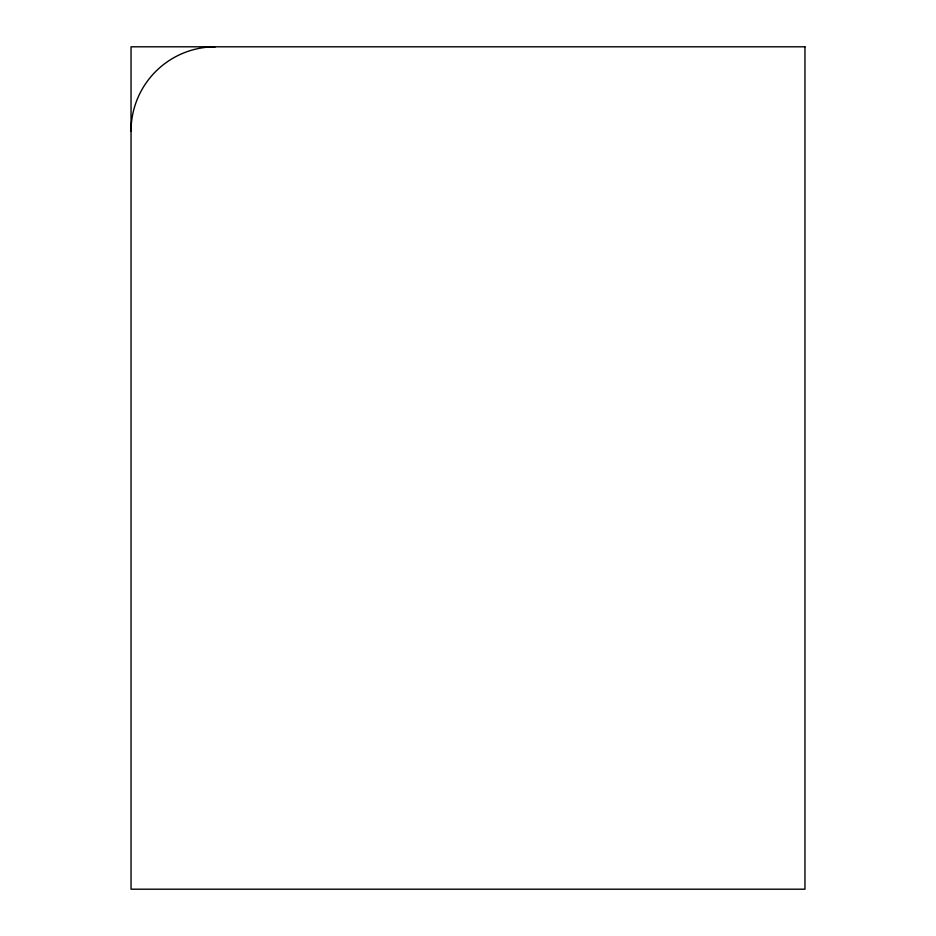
<?xml version="1.0" encoding="UTF-8"?>
<svg xmlns="http://www.w3.org/2000/svg" width="936" height="936" viewBox="0 0 936 936"><rect width="100%" height="100%" fill="white"/><g stroke="black" fill="none" stroke-linecap="round" stroke-linejoin="round"><path stroke-width="1.4" d="M131.04 131.04A84.24 84.24 0 0 1 215.28 46.8M804.96 46.8L131.04 46.8L131.04 889.2L804.96 889.2L804.96 46.8"/></g></svg>
